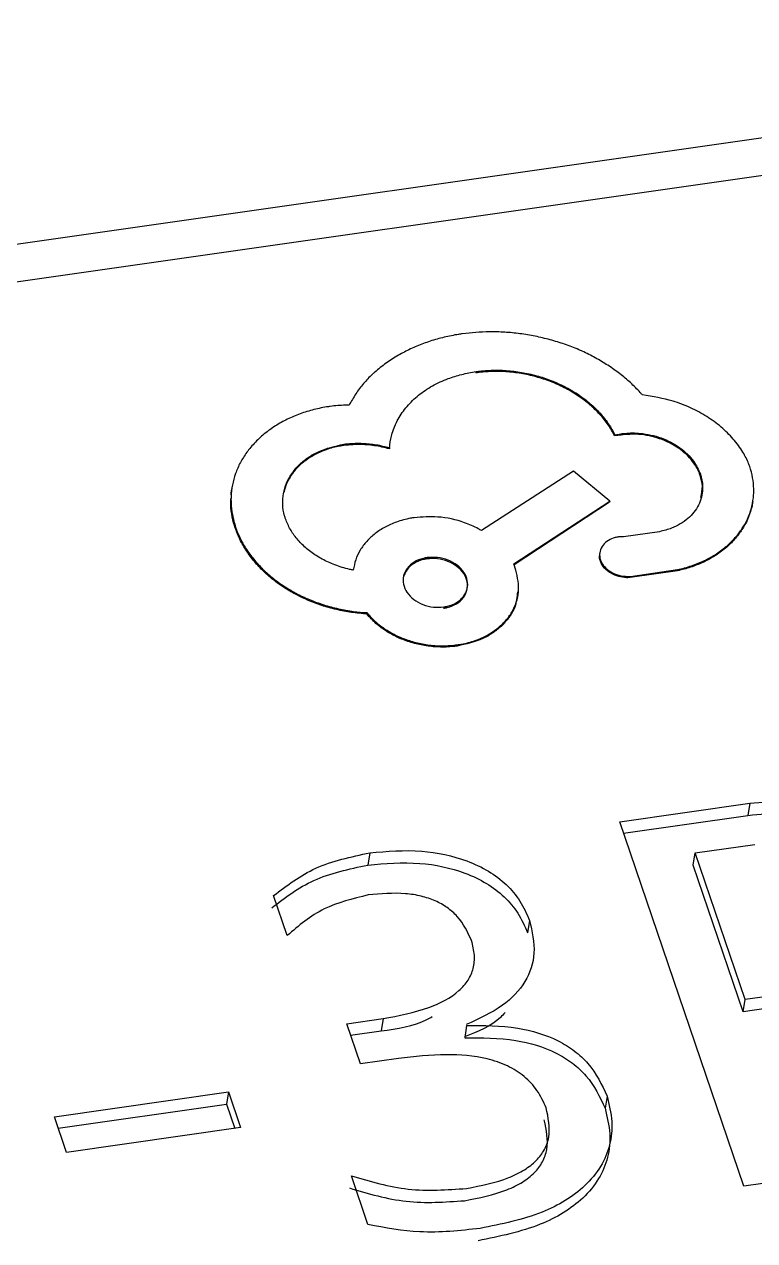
# Model space of a CAD drawing. Header units: millimetres. Extents: x 5 to 415, y 5 to 292.
# Drawn here: x 330.906 to 331.286, y 230.977 to 231.609 of the extents above; entities that cross this region are included whole.
import ezdxf

# ---------------------------------------------------------------- set-up
doc = ezdxf.new("R2010")
doc.units = ezdxf.units.MM

msp = doc.modelspace()

# ---------------------------------------------------------------- linework, layer by layer
at = {"color": 7, "linetype": 'Continuous', "lineweight": 25}
for p, q in [((331.70401, 231.60936), (330.29293, 231.40801)), ((331.14104, 231.42889), (331.14093, 231.42826)), ((331.07235, 231.39119), (331.07225, 231.39055)), ((331.21324, 231.39613), (331.21314, 231.3955)), ((331.21646, 231.39597), (331.21314, 231.3955)), ((331.21324, 231.39613), (331.21656, 231.39661)), ((331.21656, 231.39661), (331.21646, 231.39597)), ((331.09607, 231.38941), (331.09597, 231.38877)), ((331.19178, 231.37723), (331.1439, 231.34628)), ((331.2106, 231.36165), (331.19178, 231.37723)), ((331.25773, 231.37561), (331.25763, 231.37498)), ((331.0141, 231.36868), (331.014, 231.36805)), ((331.16067, 231.32904), (331.2106, 231.36165)), ((331.2105, 231.36102), (331.16083, 231.32857)), ((331.2106, 231.36165), (331.2105, 231.36102)), ((331.016, 231.34801), (331.01589, 231.34737)), ((331.23652, 231.34572), (331.21781, 231.34305)), ((331.27865, 231.34622), (331.27854, 231.34558)), ((331.20543, 231.3349), (331.20533, 231.33427)), ((331.16179, 231.32575), (331.16067, 231.32904)), ((331.20579, 231.331), (331.20569, 231.33036)), ((331.24575, 231.3254), (331.22121, 231.3219)), ((331.22132, 231.32253), (331.22121, 231.3219)), ((331.22132, 231.32253), (331.24585, 231.32603)), ((331.24585, 231.32603), (331.24575, 231.3254)), ((331.04566, 231.31469), (331.04556, 231.31406)), ((331.21575, 231.19501), (331.28351, 231.20468)), ((331.28351, 231.20468), (331.28249, 231.19833)), ((331.28026, 231.00569), (331.21575, 231.19501)), ((331.21776, 231.18909), (331.28249, 231.19833)), ((331.25497, 231.17882), (331.28598, 231.18324)), ((331.08579, 231.17889), (331.08478, 231.17254)), ((331.25396, 231.17247), (331.25497, 231.17882)), ((331.28094, 231.10263), (331.25497, 231.17882)), ((331.27992, 231.09628), (331.25396, 231.17247)), ((331.04286, 231.13584), (331.03578, 231.15662)), ((331.16888, 231.14372), (331.16786, 231.13737)), ((331.30902, 231.10663), (331.28094, 231.10263)), ((331.27992, 231.09628), (331.28094, 231.10263)), ((331.308, 231.10028), (331.27992, 231.09628)), ((331.0738, 231.09002), (331.09265, 231.09271)), ((331.08088, 231.06924), (331.0738, 231.09002)), ((331.09265, 231.09271), (331.09164, 231.08636)), ((331.13614, 231.08915), (331.13513, 231.0828)), ((331.07581, 231.0841), (331.09164, 231.08636)), ((331.10074, 231.07207), (331.08088, 231.06924)), ((330.92173, 231.04169), (331.01232, 231.05461)), ((331.01232, 231.05461), (331.01131, 231.04826)), ((331.01232, 231.05461), (331.01861, 231.03614)), ((331.20916, 231.05248), (331.20815, 231.04612)), ((330.92375, 231.03577), (331.01131, 231.04826)), ((331.01131, 231.04826), (331.01558, 231.03571)), ((330.92803, 231.02322), (330.92173, 231.04169)), ((331.01861, 231.03614), (330.92803, 231.02322)), ((331.08484, 230.98567), (331.07619, 231.01107)), ((331.31241, 231.01027), (331.28026, 231.00569))]:
    msp.add_line(p, q, dxfattribs=at)
at = {"color": 8, "linetype": 'Continuous', "lineweight": 25}
msp.add_line((330.29922, 231.38954), (331.71612, 231.59172), dxfattribs=at)
at = {"color": 7, "linetype": 'Continuous', "lineweight": 25}
for points, knots in [([(331.1339, 231.44854), (331.13326, 231.44845), (331.13007, 231.44798), (331.12443, 231.44684), (331.11716, 231.4448), (331.11023, 231.44223), (331.10477, 231.43968), (331.0994, 231.43672), (331.0941, 231.43335), (331.09029, 231.4302), (331.08837, 231.42861)], [0, 0, 0, 0, 0.035961, 0.1799426, 0.3239284, 0.4679149, 0.6118987, 0.6838342, 0.8412027, 1, 1, 1, 1]), ([(331.19627, 231.43953), (331.19567, 231.43979), (331.19269, 231.44109), (331.18716, 231.44319), (331.17957, 231.44553), (331.1718, 231.44737), (331.16391, 231.4487), (331.15596, 231.44946), (331.14586, 231.44979), (331.13858, 231.44903), (331.1339, 231.44854)], [0, 0, 0, 0, 0.031011, 0.155156, 0.279304, 0.403457, 0.527613, 0.651774, 0.775939, 1, 1, 1, 1]), ([(331.22757, 231.41678), (331.22718, 231.41722), (331.22525, 231.41943), (331.22228, 231.42238), (331.21862, 231.42558), (331.21477, 231.42865), (331.21069, 231.43153), (331.20639, 231.4342), (331.202, 231.43673), (331.19856, 231.43841), (331.19627, 231.43953)], [0, 0, 0, 0, 0.047741, 0.238929, 0.334431, 0.429931, 0.621076, 0.716573, 0.812068, 1, 1, 1, 1]), ([(331.08837, 231.42861), (331.08796, 231.42824), (331.08586, 231.4264), (331.08239, 231.42271), (331.07836, 231.41735), (331.07613, 231.41349), (331.07501, 231.41155)], [0, 0, 0, 0, 0.073835, 0.369604, 0.683618, 1, 1, 1, 1]), ([(331.09607, 231.38941), (331.09612, 231.38991), (331.09636, 231.39245), (331.09745, 231.3975), (331.10031, 231.40427), (331.10493, 231.41093), (331.11095, 231.41677), (331.11819, 231.42167), (331.12586, 231.42518), (331.13354, 231.4276), (331.13852, 231.42846), (331.14104, 231.42889)], [0, 0, 0, 0, 0.02621, 0.131253, 0.265206, 0.398463, 0.530704, 0.662257, 0.793809, 0.896075, 1, 1, 1, 1]), ([(331.21314, 231.3955), (331.21289, 231.39599), (331.21164, 231.39844), (331.20949, 231.40177), (331.20588, 231.40631), (331.20255, 231.40973), (331.19885, 231.41291), (331.1949, 231.4159), (331.19062, 231.41862), (331.18606, 231.42102), (331.18135, 231.4232), (331.1764, 231.42503), (331.17002, 231.42686), (331.16479, 231.42794), (331.15951, 231.42862), (331.15441, 231.42902), (331.14816, 231.42908), (331.14335, 231.42853), (331.14093, 231.42826)], [0, 0, 0, 0, 0.022479, 0.112582, 0.157558, 0.247658, 0.292634, 0.337609, 0.427702, 0.472677, 0.517653, 0.607745, 0.652721, 0.742819, 0.787795, 0.832772, 0.91575, 1, 1, 1, 1]), ([(331.14104, 231.42889), (331.14168, 231.42898), (331.14489, 231.42941), (331.14948, 231.42969), (331.1561, 231.42959), (331.16142, 231.4291), (331.16667, 231.4282), (331.17187, 231.42705), (331.17696, 231.42551), (331.18308, 231.42314), (331.18776, 231.42089), (331.19217, 231.41833), (331.19639, 231.41556), (331.20027, 231.4125), (331.20378, 231.4092), (331.20688, 231.40588), (331.21027, 231.40158), (331.21224, 231.39796), (331.21324, 231.39613)], [0, 0, 0, 0, 0.0224789, 0.1125793, 0.157556, 0.2476585, 0.2926348, 0.3376109, 0.4277064, 0.4726818, 0.5627735, 0.6077488, 0.6527241, 0.7428185, 0.7877944, 0.8327706, 0.9157489, 1, 1, 1, 1]), ([(331.28339, 231.37962), (331.28321, 231.38012), (331.28226, 231.38264), (331.27976, 231.38754), (331.27505, 231.394), (331.26866, 231.40025), (331.26115, 231.40571), (331.25272, 231.41022), (331.24162, 231.41457), (331.23296, 231.41593), (331.22757, 231.41678)], [0, 0, 0, 0, 0.026354, 0.132005, 0.262689, 0.393353, 0.523999, 0.654635, 0.785273, 1, 1, 1, 1]), ([(331.06522, 231.41084), (331.06458, 231.41074), (331.06139, 231.41027), (331.05577, 231.40904), (331.04864, 231.40676), (331.04196, 231.40383), (331.03685, 231.40089), (331.03199, 231.3975), (331.02736, 231.39363), (331.02431, 231.39005), (331.02278, 231.38825)], [0, 0, 0, 0, 0.036068, 0.180562, 0.325058, 0.469556, 0.614051, 0.686209, 0.841948, 1, 1, 1, 1]), ([(331.07501, 231.41155), (331.07435, 231.41152), (331.07238, 231.41144), (331.06909, 231.4113), (331.06651, 231.41099), (331.06522, 231.41084)], [0, 0, 0, 0, 0.199581, 0.59918, 1, 1, 1, 1]), ([(331.21656, 231.39661), (331.21721, 231.39669), (331.22044, 231.3971), (331.22566, 231.39708), (331.23201, 231.39609), (331.23918, 231.394), (331.24576, 231.39057), (331.25104, 231.38614), (331.25507, 231.38162), (331.25671, 231.37792), (331.25773, 231.37561)], [0, 0, 0, 0, 0.037741, 0.189728, 0.295239, 0.400744, 0.613979, 0.720843, 0.826067, 1, 1, 1, 1]), ([(331.04197, 231.3524), (331.0418, 231.35291), (331.04099, 231.35545), (331.04, 231.36176), (331.04138, 231.36934), (331.045, 231.37593), (331.04875, 231.3804), (331.05344, 231.38424), (331.06085, 231.38861), (331.06773, 231.39015), (331.07235, 231.39119)], [0, 0, 0, 0, 0.029454, 0.147751, 0.360286, 0.465856, 0.571424, 0.676994, 0.782572, 1, 1, 1, 1]), ([(331.07225, 231.39055), (331.07161, 231.39045), (331.06842, 231.38996), (331.06093, 231.38797), (331.05305, 231.38371), (331.0472, 231.37825), (331.04387, 231.3736), (331.04184, 231.36956), (331.04136, 231.36704), (331.04123, 231.36632)], [0, 0, 0, 0, 0.040924, 0.205293, 0.5006, 0.647284, 0.793965, 0.94065, 1, 1, 1, 1]), ([(331.09597, 231.38877), (331.09533, 231.38894), (331.09212, 231.38982), (331.08749, 231.39061), (331.08015, 231.39123), (331.07555, 231.39084), (331.07225, 231.39055)], [0, 0, 0, 0, 0.082864, 0.415492, 0.581327, 1, 1, 1, 1]), ([(331.07235, 231.39119), (331.07299, 231.39127), (331.07621, 231.39169), (331.08185, 231.39179), (331.08921, 231.3911), (331.09376, 231.38997), (331.09607, 231.38941)], [0, 0, 0, 0, 0.082836, 0.415554, 0.704426, 1, 1, 1, 1]), ([(331.25763, 231.37498), (331.25744, 231.37548), (331.25652, 231.37801), (331.25426, 231.38181), (331.25042, 231.38601), (331.245, 231.39034), (331.23835, 231.39367), (331.23112, 231.39561), (331.22432, 231.39661), (331.21948, 231.39622), (331.21646, 231.39597)], [0, 0, 0, 0, 0.037741, 0.189728, 0.295239, 0.400744, 0.613979, 0.720843, 0.826067, 1, 1, 1, 1]), ([(331.02278, 231.38825), (331.02245, 231.38782), (331.02082, 231.3857), (331.01832, 231.38167), (331.01581, 231.37599), (331.01419, 231.37006), (331.01359, 231.36499), (331.01357, 231.35979), (331.0141, 231.35443), (331.01536, 231.35016), (331.016, 231.34801)], [0, 0, 0, 0, 0.036459, 0.182526, 0.328591, 0.474654, 0.620714, 0.693655, 0.845733, 1, 1, 1, 1]), ([(331.27865, 231.34622), (331.27895, 231.34665), (331.28045, 231.34883), (331.28218, 231.35206), (331.28403, 231.35686), (331.285, 231.36084), (331.28545, 231.36489), (331.28554, 231.36886), (331.2851, 231.37381), (331.28397, 231.37767), (331.28339, 231.37962)], [0, 0, 0, 0, 0.044212, 0.221428, 0.309888, 0.4871, 0.57556, 0.664019, 0.830706, 1, 1, 1, 1]), ([(331.25773, 231.37561), (331.25789, 231.37511), (331.2587, 231.37256), (331.25914, 231.36849), (331.25843, 231.36361), (331.25689, 231.35955), (331.25449, 231.35581), (331.25023, 231.3514), (331.24419, 231.34769), (331.23864, 231.34626), (331.23652, 231.34572)], [0, 0, 0, 0, 0.039555, 0.198802, 0.310118, 0.421184, 0.531891, 0.641973, 0.8633, 1, 1, 1, 1]), ([(331.2579, 231.36353), (331.25837, 231.3655), (331.25927, 231.36927), (331.25816, 231.37313), (331.25763, 231.37498)], [0, 0, 0, 0, 0.521389, 1, 1, 1, 1]), ([(331.01372, 231.3648), (331.01373, 231.36564), (331.01374, 231.36674), (331.01399, 231.3678), (331.01405, 231.36804)], [0, 0, 0, 0, 0.770298, 1, 1, 1, 1]), ([(331.01589, 231.34737), (331.01573, 231.34788), (331.01489, 231.35041), (331.01389, 231.35502), (331.01334, 231.35984), (331.01357, 231.36256), (331.01362, 231.36323)], [0, 0, 0, 0, 0.096647, 0.483822, 0.871001, 1, 1, 1, 1]), ([(331.285, 231.36159), (331.28487, 231.36076), (331.28459, 231.35892), (331.2836, 231.35526), (331.28181, 231.35065), (331.27964, 231.34728), (331.27854, 231.34558)], [0, 0, 0, 0, 0.147165, 0.324901, 0.6597583, 1, 1, 1, 1]), ([(331.10891, 231.353), (331.10827, 231.3529), (331.10508, 231.35241), (331.09983, 231.35099), (331.09364, 231.34825), (331.08843, 231.34486), (331.08406, 231.34081), (331.08067, 231.33622), (331.07821, 231.33118), (331.07755, 231.32757), (331.07721, 231.32574)], [0, 0, 0, 0, 0.037784, 0.189554, 0.324209, 0.458847, 0.593472, 0.72809, 0.862194, 1, 1, 1, 1]), ([(331.1439, 231.34628), (331.14335, 231.3466), (331.14057, 231.34819), (331.13331, 231.35136), (331.12174, 231.35399), (331.113, 231.35331), (331.10891, 231.353)], [0, 0, 0, 0, 0.054461, 0.273262, 0.660078, 1, 1, 1, 1]), ([(331.04556, 231.31406), (331.04501, 231.31438), (331.04224, 231.31597), (331.03753, 231.31912), (331.03277, 231.323), (331.02843, 231.32716), (331.02451, 231.33156), (331.02124, 231.33624), (331.01821, 231.34148), (331.01685, 231.34493), (331.01589, 231.34737)], [0, 0, 0, 0, 0.038618, 0.193322, 0.348026, 0.425285, 0.579989, 0.734695, 0.811955, 1, 1, 1, 1]), ([(331.016, 231.34801), (331.01617, 231.3475), (331.01706, 231.34498), (331.01913, 231.34051), (331.02209, 231.33573), (331.02555, 231.33113), (331.02948, 231.32674), (331.03399, 231.32268), (331.03929, 231.31856), (331.04302, 231.3163), (331.04566, 231.31469)], [0, 0, 0, 0, 0.0386184, 0.1933314, 0.34804, 0.4252996, 0.5800035, 0.7347062, 0.8119655, 1, 1, 1, 1]), ([(331.07721, 231.32574), (331.07656, 231.32587), (331.0733, 231.32655), (331.06772, 231.32826), (331.06201, 231.33087), (331.05692, 231.33387), (331.05235, 231.33726), (331.04782, 231.34187), (331.04419, 231.34693), (331.04271, 231.35056), (331.04197, 231.3524)], [0, 0, 0, 0, 0.0397832, 0.1995082, 0.3486827, 0.4230779, 0.5689013, 0.7118486, 0.8538519, 1, 1, 1, 1]), ([(331.21521, 231.34302), (331.21457, 231.3429), (331.21266, 231.34256), (331.20969, 231.34126), (331.20689, 231.33881), (331.20531, 231.33559), (331.20523, 231.33285), (331.20568, 231.33134), (331.20579, 231.331)], [0, 0, 0, 0, 0.095414, 0.287955, 0.500371, 0.717716, 0.93519, 1, 1, 1, 1]), ([(331.21781, 231.34305), (331.21758, 231.34303), (331.21711, 231.34299), (331.21623, 231.34306), (331.2156, 231.34304), (331.21521, 231.34302)], [0, 0, 0, 0, 0.273879, 0.546197, 1, 1, 1, 1]), ([(331.27854, 231.34558), (331.27823, 231.34515), (331.27667, 231.343), (331.27412, 231.34015), (331.26998, 231.33642), (331.26627, 231.33372), (331.26221, 231.33134), (331.25808, 231.32928), (331.25268, 231.32711), (331.24807, 231.32597), (331.24575, 231.3254)], [0, 0, 0, 0, 0.044404, 0.2223572, 0.3112011, 0.4891822, 0.5780287, 0.6668756, 0.8321263, 1, 1, 1, 1]), ([(331.24585, 231.32603), (331.24647, 231.32617), (331.24957, 231.32687), (331.25376, 231.32816), (331.25942, 231.33046), (331.26366, 231.33267), (331.26754, 231.33521), (331.27104, 231.33786), (331.27496, 231.34144), (331.27741, 231.34461), (331.27865, 231.34622)], [0, 0, 0, 0, 0.044405, 0.222394, 0.311241, 0.489236, 0.578082, 0.666927, 0.832251, 1, 1, 1, 1]), ([(331.20569, 231.33036), (331.20553, 231.33087), (331.20514, 231.33217), (331.20533, 231.33347), (331.20544, 231.33426)], [0, 0, 0, 0, 0.393405, 1, 1, 1, 1]), ([(331.11555, 231.33224), (331.11491, 231.33213), (331.11249, 231.33171), (331.10867, 231.33011), (331.10503, 231.32692), (331.10305, 231.32287), (331.10302, 231.31843), (331.10486, 231.31411), (331.1084, 231.31039), (331.11325, 231.30772), (331.11879, 231.30626), (331.12247, 231.3065), (331.12428, 231.30662)], [0, 0, 0, 0, 0.037873, 0.144698, 0.251742, 0.360269, 0.467495, 0.573718, 0.682345, 0.78838, 0.896359, 1, 1, 1, 1]), ([(331.11544, 231.33161), (331.11481, 231.3315), (331.11239, 231.33108), (331.10859, 231.32947), (331.10486, 231.32632), (331.10382, 231.32358), (331.1033, 231.32221)], [0, 0, 0, 0, 0.105621, 0.403537, 0.702062, 1, 1, 1, 1]), ([(331.12418, 231.30598), (331.12481, 231.30609), (331.12722, 231.30651), (331.13104, 231.30809), (331.13464, 231.31126), (331.13663, 231.31529), (331.13672, 231.31973), (331.13489, 231.32408), (331.13137, 231.3278), (331.12654, 231.33048), (331.12099, 231.33196), (331.11727, 231.33173), (331.11544, 231.33161)], [0, 0, 0, 0, 0.037869, 0.144234, 0.250448, 0.357643, 0.466176, 0.573217, 0.680963, 0.786989, 0.894944, 1, 1, 1, 1]), ([(331.12428, 231.30662), (331.12491, 231.30673), (331.12733, 231.30714), (331.13114, 231.30872), (331.13475, 231.31189), (331.13673, 231.31592), (331.13682, 231.32037), (331.13499, 231.32471), (331.13147, 231.32843), (331.12664, 231.33112), (331.12109, 231.3326), (331.11738, 231.33236), (331.11555, 231.33224)], [0, 0, 0, 0, 0.037869, 0.144234, 0.250448, 0.357643, 0.466176, 0.573217, 0.680963, 0.786989, 0.894944, 1, 1, 1, 1]), ([(331.22121, 231.3219), (331.22056, 231.32186), (331.21857, 231.32176), (331.21506, 231.32233), (331.21107, 231.324), (331.2075, 231.32672), (331.2063, 231.32912), (331.20569, 231.33036)], [0, 0, 0, 0, 0.099646, 0.300754, 0.520009, 0.751512, 1, 1, 1, 1]), ([(331.20579, 231.331), (331.20599, 231.33049), (331.2066, 231.32898), (331.20857, 231.32656), (331.21199, 231.32419), (331.21646, 231.32253), (331.21967, 231.32253), (331.22132, 231.32253)], [0, 0, 0, 0, 0.09964, 0.300689, 0.522547, 0.755235, 1, 1, 1, 1]), ([(331.13141, 231.28697), (331.13205, 231.28707), (331.13524, 231.28756), (331.14273, 231.28955), (331.15062, 231.29381), (331.15644, 231.29927), (331.15984, 231.30392), (331.16213, 231.30899), (331.16384, 231.31627), (331.16262, 231.32194), (331.16179, 231.32575)], [0, 0, 0, 0, 0.029454, 0.147751, 0.360286, 0.465856, 0.571424, 0.676994, 0.782572, 1, 1, 1, 1]), ([(331.04566, 231.31469), (331.04622, 231.31439), (331.04903, 231.31285), (331.05315, 231.31091), (331.05803, 231.309), (331.06178, 231.30772), (331.06687, 231.30624), (331.07208, 231.3051), (331.07833, 231.30413), (331.08198, 231.30385), (331.0843, 231.30367)], [0, 0, 0, 0, 0.048739, 0.243972, 0.341481, 0.438991, 0.536502, 0.731767, 0.829276, 1, 1, 1, 1]), ([(331.0842, 231.30303), (331.08353, 231.30308), (331.08022, 231.30329), (331.07558, 231.30385), (331.07035, 231.30482), (331.06646, 231.30572), (331.06135, 231.30715), (331.05638, 231.30891), (331.05068, 231.31135), (331.04755, 231.31301), (331.04556, 231.31406)], [0, 0, 0, 0, 0.048739, 0.243969, 0.341478, 0.438988, 0.536499, 0.731765, 0.829274, 1, 1, 1, 1]), ([(331.16261, 231.31448), (331.16236, 231.31179), (331.16194, 231.30727), (331.15862, 231.3016), (331.15492, 231.29712), (331.15022, 231.29328), (331.14281, 231.28891), (331.13593, 231.28737), (331.13131, 231.28633)], [0, 0, 0, 0, 0.1949017, 0.3277651, 0.4606245, 0.593488, 0.7263611, 1, 1, 1, 1]), ([(331.13131, 231.28633), (331.13067, 231.28625), (331.12745, 231.28583), (331.12174, 231.28565), (331.11427, 231.2864), (331.10724, 231.28804), (331.10059, 231.29051), (331.09441, 231.29383), (331.08872, 231.29796), (331.08572, 231.30132), (331.0842, 231.30303)], [0, 0, 0, 0, 0.036973, 0.185441, 0.319424, 0.45285, 0.585526, 0.716879, 0.856078, 1, 1, 1, 1]), ([(331.0843, 231.30367), (331.08467, 231.30322), (331.08652, 231.30097), (331.0903, 231.29743), (331.09606, 231.29353), (331.10221, 231.2905), (331.10883, 231.28825), (331.11599, 231.28679), (331.12364, 231.28619), (331.12879, 231.2867), (331.13141, 231.28697)], [0, 0, 0, 0, 0.036975, 0.185516, 0.31576, 0.445991, 0.576215, 0.706433, 0.850798, 1, 1, 1, 1]), ([(331.28351, 231.20468), (331.29559, 231.20577), (331.3128, 231.20732), (331.33499, 231.20374), (331.34889, 231.1991), (331.36085, 231.19223), (331.37487, 231.17971), (331.38031, 231.16784), (331.38409, 231.1596)], [0, 0, 0, 0, 0.287838, 0.409631, 0.522276, 0.631655, 0.744166, 1, 1, 1, 1]), ([(331.28249, 231.19833), (331.29458, 231.19942), (331.31179, 231.20097), (331.33398, 231.19739), (331.34788, 231.19275), (331.35984, 231.18588), (331.37386, 231.17336), (331.3793, 231.16149), (331.38308, 231.15325)], [0, 0, 0, 0, 0.287838, 0.409631, 0.522276, 0.631655, 0.744166, 1, 1, 1, 1]), ([(331.03578, 231.15662), (331.04267, 231.1619), (331.05666, 231.17262), (331.07599, 231.17678), (331.08579, 231.17889)], [0, 0, 0, 0, 0.492654, 1, 1, 1, 1]), ([(331.08579, 231.17889), (331.09477, 231.17965), (331.11163, 231.18109), (331.13313, 231.1765), (331.14769, 231.16967), (331.15713, 231.16252), (331.16449, 231.15375), (331.16738, 231.14715), (331.16888, 231.14372)], [0, 0, 0, 0, 0.266131, 0.499349, 0.623506, 0.743648, 0.866929, 1, 1, 1, 1]), ([(331.03477, 231.15027), (331.04166, 231.15555), (331.05564, 231.16627), (331.07497, 231.17043), (331.08478, 231.17254)], [0, 0, 0, 0, 0.492654, 1, 1, 1, 1]), ([(331.08478, 231.17254), (331.09376, 231.1733), (331.11061, 231.17474), (331.13212, 231.17015), (331.14668, 231.16332), (331.15611, 231.15617), (331.16347, 231.1474), (331.16636, 231.1408), (331.16786, 231.13737)], [0, 0, 0, 0, 0.266131, 0.499349, 0.623506, 0.743648, 0.866929, 1, 1, 1, 1]), ([(331.08493, 231.15698), (331.07693, 231.155), (331.0603, 231.1509), (331.04882, 231.14099), (331.04286, 231.13584)], [0, 0, 0, 0, 0.481219, 1, 1, 1, 1]), ([(331.13874, 231.13326), (331.1367, 231.13762), (331.13377, 231.14391), (331.12626, 231.15053), (331.11986, 231.15415), (331.11242, 231.15658), (331.10056, 231.15843), (331.09138, 231.15758), (331.08493, 231.15698)], [0, 0, 0, 0, 0.254827, 0.367086, 0.476412, 0.589195, 0.71128, 1, 1, 1, 1]), ([(331.16888, 231.14372), (331.17019, 231.13802), (331.17271, 231.12714), (331.16753, 231.11138), (331.15492, 231.09831), (331.14258, 231.09265), (331.13598, 231.08962)], [0, 0, 0, 0, 0.254201, 0.485555, 0.724789, 1, 1, 1, 1]), ([(331.09265, 231.09271), (331.10081, 231.09427), (331.11533, 231.09705), (331.13031, 231.10477), (331.13718, 231.1125), (331.13991, 231.11884), (331.14056, 231.12591), (331.13936, 231.13073), (331.13874, 231.13326)], [0, 0, 0, 0, 0.313765, 0.5588, 0.666287, 0.771315, 0.880563, 1, 1, 1, 1]), ([(331.09164, 231.08636), (331.10015, 231.08753), (331.10984, 231.08887), (331.11735, 231.09322), (331.11826, 231.09375)], [0, 0, 0, 0, 0.878169, 1, 1, 1, 1]), ([(331.15612, 231.09583), (331.15535, 231.09497), (331.1502, 231.08927), (331.14197, 231.08603), (331.13497, 231.08327)], [0, 0, 0, 0, 0.150406, 1, 1, 1, 1]), ([(331.13614, 231.08915), (331.14501, 231.08916), (331.16126, 231.08918), (331.18072, 231.08338), (331.19243, 231.07611), (331.20245, 231.0669), (331.20643, 231.05836), (331.20916, 231.05248)], [0, 0, 0, 0, 0.285879, 0.523542, 0.635368, 0.749001, 1, 1, 1, 1]), ([(331.13513, 231.0828), (331.144, 231.08281), (331.16025, 231.08283), (331.17971, 231.07703), (331.19142, 231.06976), (331.20144, 231.06055), (331.20541, 231.05201), (331.20815, 231.04612)], [0, 0, 0, 0, 0.285879, 0.523542, 0.635368, 0.749001, 1, 1, 1, 1]), ([(331.17752, 231.04641), (331.17612, 231.04948), (331.17345, 231.05533), (331.16646, 231.06289), (331.15744, 231.06858), (331.14371, 231.07319), (331.1241, 231.07464), (331.10899, 231.07298), (331.10074, 231.07207)], [0, 0, 0, 0, 0.133557, 0.254296, 0.371187, 0.494046, 0.723639, 1, 1, 1, 1]), ([(331.20916, 231.05248), (331.21023, 231.04807), (331.2123, 231.03956), (331.21111, 231.02702), (331.20629, 231.01557), (331.19568, 231.0027), (331.17475, 230.99009), (331.15429, 230.98595), (331.14316, 230.9837)], [0, 0, 0, 0, 0.132365, 0.25553, 0.375854, 0.500135, 0.72827, 1, 1, 1, 1]), ([(331.13608, 231.00448), (331.14368, 231.00597), (331.15448, 231.00808), (331.16621, 231.01385), (331.17258, 231.01875), (331.17691, 231.02455), (331.18018, 231.03376), (331.17861, 231.04124), (331.17752, 231.04641)], [0, 0, 0, 0, 0.297095, 0.421845, 0.535811, 0.644548, 0.754406, 1, 1, 1, 1]), ([(331.20815, 231.04612), (331.20922, 231.04172), (331.21129, 231.03321), (331.21009, 231.02067), (331.20527, 231.00922), (331.19467, 230.99635), (331.17374, 230.98374), (331.15327, 230.9796), (331.14215, 230.97735)], [0, 0, 0, 0, 0.132365, 0.25553, 0.375854, 0.500135, 0.72827, 1, 1, 1, 1]), ([(331.13507, 230.99813), (331.14267, 230.99962), (331.15346, 231.00173), (331.1652, 231.0075), (331.17157, 231.0124), (331.1759, 231.0182), (331.17917, 231.02741), (331.1776, 231.03489), (331.17651, 231.04006)], [0, 0, 0, 0, 0.297095, 0.421845, 0.535811, 0.644548, 0.754406, 1, 1, 1, 1]), ([(331.07619, 231.01107), (331.086, 231.00817), (331.10569, 231.00236), (331.12593, 231.00377), (331.13608, 231.00448)], [0, 0, 0, 0, 0.498536, 1, 1, 1, 1]), ([(331.07517, 231.00472), (331.08499, 231.00182), (331.10468, 230.99601), (331.12492, 230.99742), (331.13507, 230.99813)], [0, 0, 0, 0, 0.498536, 1, 1, 1, 1]), ([(331.14316, 230.9837), (331.13272, 230.98256), (331.11339, 230.98045), (331.09384, 230.98403), (331.08484, 230.98567)], [0, 0, 0, 0, 0.5400507, 1, 1, 1, 1])]:
    msp.add_open_spline(points, degree=3, knots=knots, dxfattribs=at)

doc.saveas('drawing.dxf')
